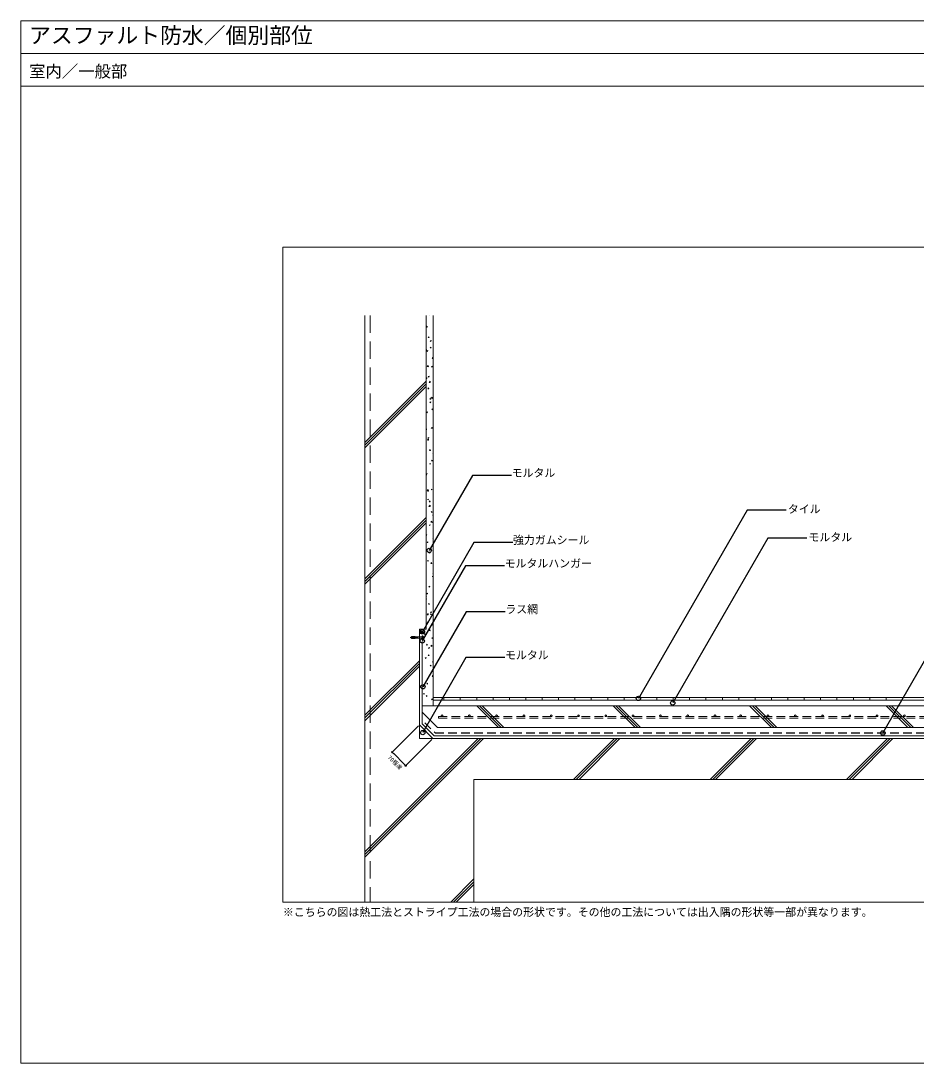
# Model space of a CAD drawing. Units: millimetres, scale not verified. Extents: x -2760 to 2760, y -1910 to 1910.
# Drawn here: x -2760 to 520, y -1910 to 1910 of the extents above; entities that cross this region are included whole.
import ezdxf
from ezdxf.enums import TextEntityAlignment as Align

# ---------------------------------------------------------------- set-up
doc = ezdxf.new("R2010")
doc.units = ezdxf.units.MM
doc.header["$LTSCALE"] = 5
doc.linetypes.add('USER1', pattern=[19.05, 12.7, -6.35])
doc.linetypes.add('USER2', pattern=[9.525, 6.35, -3.175])
for name, color, linetype, lineweight in [('0-0_0', 7, 'Continuous', 25), ('0-1_HATCH', 9, 'Continuous', 18), ('0-2_KUTAI', 3, 'Continuous', 18), ('0-3_SIAGE', 4, 'Continuous', 18), ('0-4_KANAMONO_SCREW', 1, 'Continuous', 18), ('0-5_sunpo', 7, 'Continuous', 18), ('0-7_WAKU', 7, 'Continuous', 18), ('0-8_BOUSUI', 4, 'Continuous', 18), ('0-9_KUTAI', 7, 'Continuous', 18), ('0-A_TENSEN', 4, 'USER2', 18), ('0-B_MOJI', 7, 'Continuous', 25)]:
    doc.layers.add(name, color=color, linetype=linetype, lineweight=lineweight)
doc.layers.add('0-C_KANAMONO', color=4, linetype='USER2')
doc.styles.add('ＭＳ ゴシック', font='')
doc.styles.get('ＭＳ ゴシック').set_extended_font_data('MS Gothic')

# ---------------------------------------------------------------- blocks, each defined once
blk = doc.blocks.new('_DOT')
at = {"layer": '0-0_0'}
for p, q in [((-0.5, 0), (-1, 0)), ((0.25, 0), (-0.25, 0))]:
    blk.add_line(p, q, dxfattribs=at)
blk.add_circle((0, 0), 0.25, dxfattribs=at)

msp = doc.modelspace()

# ---------------------------------------------------------------- linework, layer by layer
at = {"layer": '0-0_0', "lineweight": 18}
msp.add_line((-2760.067, 1789.974), (2759.933, 1789.974), dxfattribs=at)
msp.add_lwpolyline([(1799.933, -1320.026), (-1800.067, -1320.026), (-1800.067, 1079.974), (1799.933, 1079.974)], close=True, dxfattribs=at)
at = {"layer": '0-1_HATCH'}
for p, q in [((-1264.47, 829.974), (-1263.792, 829.516)), ((-1263.791, 829.516), (-1263.637, 829.974)), ((-1274.337, 787.669), (-1271.888, 790.588)), ((-1274.337, 787.669), (-1271.301, 787.404)), ((-1271.285, 787.407), (-1271.872, 790.591)), ((-1267.288, 749.458), (-1264.839, 752.377)), ((-1267.288, 749.458), (-1264.252, 749.192)), ((-1264.236, 749.195), (-1264.823, 752.38)), ((-1260.717, 737.092), (-1258.19, 735.388)), ((-1260.714, 737.098), (-1257.157, 738.463)), ((-1258.189, 735.388), (-1257.159, 738.457)), ((-1275.067, 703.846), (-1273.974, 704.985)), ((-1275.067, 700.411), (-1273.409, 700.154)), ((-1273.408, 700.161), (-1273.969, 704.986)), ((-1273.077, 700.255), (-1270.55, 698.55)), ((-1273.075, 700.26), (-1269.518, 701.626)), ((-1270.549, 698.55), (-1269.519, 701.62)), ((-1260.24, 711.247), (-1257.791, 714.165)), ((-1260.24, 711.247), (-1257.203, 710.981)), ((-1257.187, 710.984), (-1257.775, 714.168)), ((-1253.191, 673.035), (-1250.742, 675.954)), ((-1253.191, 673.035), (-1250.155, 672.77)), ((-1250.139, 672.772), (-1250.726, 675.957)), ((-1271.195, 642.968), (-1267.239, 647.091)), ((-1271.192, 642.961), (-1266.674, 642.26)), ((-1266.673, 642.267), (-1267.234, 647.092)), ((-1255.115, 642.964), (-1252.588, 641.26)), ((-1255.112, 642.97), (-1251.555, 644.335)), ((-1252.587, 641.259), (-1251.557, 644.329)), ((-1500.067, 364.974), (-1275.067, 589.974)), ((-1500.067, 354.974), (-1275.067, 579.974)), ((-1275.067, 600.353), (-1273.082, 602.719)), ((-1275.067, 599.76), (-1272.494, 599.535)), ((-1272.479, 599.538), (-1273.066, 602.722)), ((-1267.475, 606.126), (-1264.948, 604.422)), ((-1267.473, 606.132), (-1263.916, 607.497)), ((-1264.947, 604.422), (-1263.917, 607.492)), ((-1264.46, 585.074), (-1260.504, 589.198)), ((-1264.457, 585.068), (-1259.939, 584.367)), ((-1259.938, 584.374), (-1260.5, 589.198)), ((-1500.067, 344.974), (-1275.067, 569.974)), ((-1268.482, 561.589), (-1266.033, 564.508)), ((-1268.482, 561.589), (-1265.446, 561.323)), ((-1265.43, 561.326), (-1266.017, 564.51)), ((-1261.873, 511.998), (-1259.346, 510.294)), ((-1261.87, 512.004), (-1258.314, 513.369)), ((-1261.433, 523.378), (-1258.984, 526.296)), ((-1261.433, 523.378), (-1258.397, 523.112)), ((-1259.345, 510.294), (-1258.315, 513.363)), ((-1258.381, 523.115), (-1258.969, 526.299)), ((-1257.725, 527.18), (-1253.769, 531.304)), ((-1257.722, 527.174), (-1253.204, 526.473)), ((-1253.203, 526.48), (-1253.765, 531.305)), ((-1274.233, 475.161), (-1271.706, 473.456)), ((-1274.231, 475.166), (-1270.674, 476.531)), ((-1271.706, 473.456), (-1270.676, 476.526)), ((-1254.385, 485.166), (-1251.936, 488.085)), ((-1254.385, 485.166), (-1251.348, 484.901)), ((-1251.333, 484.903), (-1251.92, 488.088)), ((-1250.99, 469.287), (-1250.067, 470.249)), ((-1250.987, 469.28), (-1250.067, 469.138)), ((-1275.067, 413.906), (-1274.275, 414.85)), ((-1275.067, 411.786), (-1273.688, 411.666)), ((-1273.672, 411.668), (-1274.26, 414.853)), ((-1268.629, 381.038), (-1265.072, 382.403)), ((-1266.104, 379.328), (-1265.074, 382.398)), ((-1256.271, 417.87), (-1253.744, 416.166)), ((-1256.268, 417.875), (-1252.711, 419.241)), ((-1253.743, 416.165), (-1252.713, 419.235)), ((-1269.675, 373.72), (-1267.226, 376.639)), ((-1269.675, 373.72), (-1266.639, 373.454)), ((-1268.631, 381.032), (-1266.104, 379.328)), ((-1266.624, 373.457), (-1267.211, 376.641)), ((-1262.627, 335.509), (-1260.178, 338.427)), ((-1262.627, 335.509), (-1259.59, 335.243)), ((-1259.575, 335.246), (-1260.163, 338.43)), ((-1250.669, 323.742), (-1250.067, 323.336)), ((-1250.666, 323.747), (-1250.067, 323.977)), ((-1263.029, 286.904), (-1260.502, 285.2)), ((-1263.027, 286.909), (-1259.47, 288.275)), ((-1260.502, 285.2), (-1259.472, 288.269)), ((-1255.578, 297.297), (-1253.129, 300.216)), ((-1255.578, 297.297), (-1252.542, 297.031)), ((-1252.527, 297.034), (-1253.114, 300.219)), ((-1275.067, 250.195), (-1271.83, 251.437)), ((-1275.067, 249.455), (-1274.31, 250.244)), ((-1275.067, 249.849), (-1272.863, 248.362)), ((-1275.067, 245.618), (-1273.745, 245.414)), ((-1273.744, 245.42), (-1274.306, 250.245)), ((-1272.862, 248.362), (-1271.832, 251.432)), ((-1274.866, 223.799), (-1275.067, 224.887)), ((-1275.067, 223.813), (-1274.881, 223.797)), ((-1271.531, 188.227), (-1267.575, 192.35)), ((-1267.009, 187.526), (-1267.571, 192.351)), ((-1257.427, 192.776), (-1254.9, 191.072)), ((-1257.425, 192.781), (-1253.868, 194.147)), ((-1254.9, 191.071), (-1253.87, 194.141)), ((-1271.528, 188.221), (-1267.01, 187.52)), ((-1270.869, 185.851), (-1268.42, 188.77)), ((-1270.869, 185.851), (-1267.833, 185.585)), ((-1269.788, 155.938), (-1267.261, 154.234)), ((-1269.785, 155.943), (-1266.228, 157.309)), ((-1267.818, 185.588), (-1268.405, 188.772)), ((-1267.26, 154.234), (-1266.23, 157.304)), ((-1264.796, 130.333), (-1260.84, 134.457)), ((-1264.794, 130.327), (-1260.276, 129.626)), ((-1263.82, 147.64), (-1261.371, 150.558)), ((-1263.82, 147.639), (-1260.784, 147.374)), ((-1260.769, 147.377), (-1261.357, 150.561)), ((-1260.275, 129.633), (-1260.836, 134.457)), ((-1500.067, -135.026), (-1275.067, 89.974)), ((-1500.067, -145.026), (-1275.067, 79.974)), ((-1258.061, 72.439), (-1254.105, 76.563)), ((-1256.772, 109.428), (-1254.323, 112.347)), ((-1256.772, 109.428), (-1253.735, 109.162)), ((-1253.721, 109.165), (-1254.308, 112.349)), ((-1253.54, 71.739), (-1254.101, 76.563)), ((-1251.825, 98.648), (-1250.067, 97.462)), ((-1251.823, 98.653), (-1250.067, 99.327)), ((-1500.067, -155.026), (-1275.067, 69.974)), ((-1264.185, 61.81), (-1261.659, 60.106)), ((-1264.183, 61.815), (-1260.626, 63.181)), ((-1261.658, 60.105), (-1260.628, 63.175)), ((-1258.059, 72.433), (-1253.541, 71.733)), ((-1275.067, 25.544), (-1272.987, 26.343)), ((-1275.067, 23.975), (-1274.019, 23.268)), ((-1274.018, 23.268), (-1272.988, 26.338)), ((-1272.062, -2.018), (-1269.613, 0.901)), ((-1269.012, -2.281), (-1269.599, 0.903)), ((-1251.326, 14.546), (-1250.067, 15.858)), ((-1251.324, 14.54), (-1250.067, 14.345)), ((-1272.062, -2.018), (-1269.026, -2.284)), ((-1265.014, -40.229), (-1262.565, -37.311)), ((-1261.963, -40.493), (-1262.551, -37.308)), ((-1258.583, -32.318), (-1256.056, -34.023)), ((-1258.581, -32.313), (-1255.024, -30.948)), ((-1256.056, -34.023), (-1255.026, -30.953)), ((-1270.944, -69.156), (-1268.417, -70.86)), ((-1270.942, -69.151), (-1267.385, -67.785)), ((-1268.416, -70.86), (-1267.386, -67.791)), ((-1265.014, -40.23), (-1261.977, -40.495)), ((-1257.965, -78.441), (-1255.516, -75.522)), ((-1254.915, -78.704), (-1255.502, -75.52)), ((-1257.965, -78.441), (-1254.929, -78.707)), ((-1252.981, -126.446), (-1250.454, -128.151)), ((-1252.979, -126.441), (-1250.067, -125.324)), ((-1250.916, -116.652), (-1250.067, -115.64)), ((-1250.916, -116.652), (-1250.067, -116.727)), ((-1250.454, -128.151), (-1250.067, -126.998)), ((-1273.256, -189.887), (-1270.807, -186.968)), ((-1273.256, -189.887), (-1270.22, -190.153)), ((-1270.206, -190.15), (-1270.793, -186.966)), ((-1265.342, -163.284), (-1262.815, -164.988)), ((-1265.339, -163.279), (-1261.783, -161.914)), ((-1262.814, -164.989), (-1261.784, -161.919)), ((-1275.067, -199.106), (-1274.143, -198.751)), ((-1275.067, -201.506), (-1274.145, -198.756)), ((-1275.067, -204.936), (-1274.646, -204.497)), ((-1275.067, -209.174), (-1274.082, -209.327)), ((-1274.081, -209.321), (-1274.642, -204.497)), ((-1266.207, -228.098), (-1263.758, -225.18)), ((-1266.207, -228.099), (-1263.171, -228.364)), ((-1263.157, -228.362), (-1263.745, -225.177)), ((-1271.867, -266.514), (-1267.911, -262.391)), ((-1271.865, -266.52), (-1267.347, -267.221)), ((-1267.346, -267.215), (-1267.907, -262.39)), ((-1259.74, -257.412), (-1257.213, -259.117)), ((-1259.737, -257.407), (-1256.181, -256.042)), ((-1259.159, -266.31), (-1256.71, -263.391)), ((-1259.159, -266.31), (-1256.122, -266.576)), ((-1257.212, -259.117), (-1256.182, -256.047)), ((-1256.109, -266.573), (-1256.696, -263.389)), ((-1272.1, -294.25), (-1269.573, -295.954)), ((-1272.098, -294.245), (-1268.541, -292.88)), ((-1269.573, -295.954), (-1268.543, -292.885)), ((-1252.11, -304.521), (-1250.067, -302.087)), ((-1252.11, -304.521), (-1250.067, -304.7)), ((-1300.067, -326.046), (-1299.067, -325.046)), ((-1300.067, -330.536), (-1295.063, -325.532)), ((-1291.087, -335.026), (-1300.067, -326.046)), ((-1300.067, -335.026), (-1291.559, -326.519)), ((-1295.577, -335.026), (-1300.067, -330.536)), ((-1286.597, -335.026), (-1296.313, -325.31)), ((-1295.577, -335.026), (-1288.443, -327.893)), ((-1291.087, -335.026), (-1285.657, -329.597)), ((-1282.107, -335.026), (-1289.982, -327.151)), ((-1286.597, -335.026), (-1283.171, -331.6)), ((-1283.973, -330.896), (-1280.901, -329.717)), ((-1282.107, -335.026), (-1280.971, -333.891)), ((-1282, -332.747), (-1281.934, -332.792)), ((-1281.933, -332.792), (-1280.903, -329.722)), ((-1281.498, -339.545), (-1279.049, -336.626)), ((-1281.498, -339.545), (-1278.462, -339.811)), ((-1278.448, -339.808), (-1279.036, -336.624)), ((-1265.132, -324.408), (-1261.176, -320.284)), ((-1265.13, -324.414), (-1260.612, -325.114)), ((-1260.611, -325.108), (-1261.172, -320.284)), ((-1274.449, -377.756), (-1272, -374.838)), ((-1274.449, -377.756), (-1271.413, -378.022)), ((-1271.4, -378.019), (-1271.987, -374.835)), ((-1258.397, -382.302), (-1254.441, -378.178)), ((-1253.876, -383.002), (-1254.437, -378.178)), ((-1254.138, -351.54), (-1251.611, -353.245)), ((-1254.135, -351.536), (-1250.578, -350.17)), ((-1251.61, -353.245), (-1250.58, -350.175)), ((-1267.401, -415.968), (-1264.952, -413.049)), ((-1267.401, -415.968), (-1264.364, -416.233)), ((-1266.498, -388.378), (-1263.971, -390.082)), ((-1266.496, -388.373), (-1262.939, -387.008)), ((-1264.351, -416.231), (-1264.939, -413.047)), ((-1263.971, -390.083), (-1262.94, -387.013)), ((-1258.395, -382.307), (-1253.877, -383.008)), ((-1500.067, -635.026), (-1300.067, -435.026)), ((-1500.067, -645.026), (-1300.067, -445.026)), ((-1500.067, -655.026), (-1300.067, -455.026)), ((-1278.858, -425.216), (-1276.332, -426.92)), ((-1278.856, -425.211), (-1275.299, -423.845)), ((-1276.331, -426.92), (-1275.301, -423.85)), ((-1260.352, -454.179), (-1257.903, -451.26)), ((-1260.352, -454.179), (-1257.316, -454.445)), ((-1257.303, -454.442), (-1257.89, -451.258)), ((-1251.662, -440.195), (-1250.067, -438.533)), ((-1251.66, -440.201), (-1250.067, -440.448)), ((-1260.896, -482.506), (-1258.369, -484.211)), ((-1260.894, -482.501), (-1257.337, -481.136)), ((-1258.368, -484.211), (-1257.338, -481.141)), ((-1253.303, -492.39), (-1250.854, -489.472)), ((-1253.303, -492.39), (-1250.267, -492.656)), ((-1250.254, -492.654), (-1250.841, -489.469)), ((-1282.692, -527.414), (-1280.243, -524.495)), ((-1282.692, -527.414), (-1279.655, -527.68)), ((-1279.642, -527.677), (-1280.23, -524.493)), ((-1273.256, -519.344), (-1270.729, -521.048)), ((-1273.254, -519.339), (-1269.697, -517.974)), ((-1270.729, -521.048), (-1269.699, -517.979)), ((-1285.617, -556.181), (-1283.09, -557.886)), ((-1285.615, -556.177), (-1282.058, -554.811)), ((-1283.089, -557.886), (-1282.059, -554.816)), ((-1275.643, -565.625), (-1273.194, -562.707)), ((-1275.643, -565.625), (-1272.607, -565.891)), ((-1272.594, -565.889), (-1273.181, -562.704)), ((-1255.294, -576.634), (-1252.767, -578.339)), ((-1255.292, -576.63), (-1251.735, -575.264)), ((-1252.766, -578.339), (-1251.736, -575.269)), ((-1090.067, -600.026), (-1010.067, -680.026)), ((-1080.067, -600.026), (-1000.067, -680.026)), ((-1070.067, -600.026), (-990.067, -680.026)), ((-590.067, -600.026), (-510.067, -680.026)), ((-580.067, -600.026), (-500.067, -680.026)), ((-570.067, -600.026), (-490.067, -680.026)), ((-90.067, -600.026), (-10.067, -680.026)), ((-80.067, -600.026), (-0.067, -680.026)), ((-70.067, -600.026), (9.933, -680.026)), ((409.933, -600.026), (489.933, -680.026)), ((419.933, -600.026), (499.933, -680.026)), ((429.933, -600.026), (509.933, -680.026)), ((-1500.067, -1135.026), (-1085.067, -720.026)), ((-1500.067, -1145.026), (-1075.067, -720.026)), ((-1500.067, -1155.026), (-1065.067, -720.026)), ((-735.067, -870.026), (-585.067, -720.026)), ((-725.067, -870.026), (-575.067, -720.026)), ((-715.067, -870.026), (-565.067, -720.026)), ((-235.067, -870.026), (-85.067, -720.026)), ((-225.067, -870.026), (-75.067, -720.026)), ((-215.067, -870.026), (-65.067, -720.026)), ((264.933, -870.026), (414.933, -720.026)), ((274.933, -870.026), (424.933, -720.026)), ((284.933, -870.026), (434.933, -720.026)), ((-1185.067, -1320.026), (-1100.067, -1235.026)), ((-1175.067, -1320.026), (-1100.067, -1245.026)), ((-1165.067, -1320.026), (-1100.067, -1255.026))]:
    msp.add_line(p, q, dxfattribs=at)
at = {"layer": '0-2_KUTAI'}
msp.add_line((-1500.067, 829.974), (-1500.067, -1320.026), dxfattribs=at)
at = {"layer": '0-2_KUTAI', "linetype": 'USER1'}
msp.add_line((-1480.067, 829.974), (-1480.067, -1320.026), dxfattribs=at)
at = {"layer": '0-2_KUTAI'}
for points in [[(1799.933, -720.026), (-1300.067, -720.026), (-1300.067, -320.026)], [(1799.933, -870.026), (-1100.067, -870.026), (-1100.067, -1320.026)]]:
    msp.add_lwpolyline(points, dxfattribs=at)
at = {"layer": '0-3_SIAGE'}
for p, q in [((1799.933, -570.026), (-1250.067, -570.026)), ((-1210.067, -580.026), (-1210.067, -570.026)), ((-1150.067, -580.026), (-1150.067, -570.026)), ((-1090.067, -580.026), (-1090.067, -570.026)), ((-1030.067, -580.026), (-1030.067, -570.026)), ((-970.067, -580.026), (-970.067, -570.026)), ((-910.067, -580.026), (-910.067, -570.026)), ((-850.067, -580.026), (-850.067, -570.026)), ((-790.067, -580.026), (-790.067, -570.026)), ((-730.067, -580.026), (-730.067, -570.026)), ((-670.067, -580.026), (-670.067, -570.026)), ((-610.067, -580.026), (-610.067, -570.026)), ((-550.067, -580.026), (-550.067, -570.026)), ((-490.067, -580.026), (-490.067, -570.026)), ((-430.067, -580.026), (-430.067, -570.026)), ((-370.067, -580.026), (-370.067, -570.026)), ((-310.067, -580.026), (-310.067, -570.026)), ((-250.067, -580.026), (-250.067, -570.026)), ((-190.067, -580.026), (-190.067, -570.026)), ((-130.067, -580.026), (-130.067, -570.026)), ((-70.067, -580.026), (-70.067, -570.026)), ((-10.067, -580.026), (-10.067, -570.026)), ((49.933, -580.026), (49.933, -570.026)), ((109.933, -580.026), (109.933, -570.026)), ((169.933, -580.026), (169.933, -570.026)), ((229.933, -580.026), (229.933, -570.026)), ((289.933, -580.026), (289.933, -570.026)), ((349.933, -580.026), (349.933, -570.026)), ((409.933, -580.026), (409.933, -570.026)), ((469.933, -580.026), (469.933, -570.026)), ((1799.933, -580.026), (-1250.067, -580.026))]:
    msp.add_line(p, q, dxfattribs=at)
at = {"layer": '0-4_KANAMONO_SCREW'}
for p, q in [((-1329.467, -348.083), (-1332.971, -349.535)), ((-1329.467, -351.91), (-1332.971, -350.459)), ((-1330.184, -348.38), (-1329.467, -351.248)), ((-1329.467, -346.997), (-1328.089, -346.307)), ((-1329.467, -348.997), (-1329.467, -346.997)), ((-1312.467, -349.747), (-1329.467, -348.997)), ((-1312.467, -350.247), (-1329.467, -350.997)), ((-1329.467, -350.997), (-1329.467, -352.997)), ((-1329.467, -352.997), (-1328.089, -353.686)), ((-1328.519, -349.038), (-1328.046, -350.934)), ((-1315.964, -346.842), (-1328.089, -346.307)), ((-1315.964, -353.151), (-1328.089, -353.686)), ((-1327.003, -349.105), (-1326.562, -350.868)), ((-1325.486, -349.172), (-1325.078, -350.803)), ((-1323.969, -349.239), (-1323.595, -350.738)), ((-1322.453, -349.306), (-1322.111, -350.672)), ((-1320.936, -349.373), (-1320.627, -350.607)), ((-1319.419, -349.44), (-1319.144, -350.541)), ((-1317.902, -349.507), (-1317.66, -350.476)), ((-1316.386, -349.574), (-1316.177, -350.41)), ((-1315.975, -347.092), (-1315.964, -346.842)), ((-1312.478, -347.246), (-1315.975, -347.092)), ((-1312.478, -352.747), (-1315.975, -352.901)), ((-1315.975, -352.901), (-1315.964, -353.151)), ((-1315.725, -347.103), (-1315.714, -346.853)), ((-1315.725, -352.89), (-1315.714, -353.14)), ((-1312.717, -346.986), (-1315.714, -346.853)), ((-1312.717, -353.008), (-1315.714, -353.14)), ((-1314.869, -349.641), (-1314.693, -350.345)), ((-1313.352, -349.708), (-1313.209, -350.279)), ((-1312.728, -347.235), (-1312.717, -346.986)), ((-1312.728, -352.758), (-1312.717, -353.008)), ((-1312.478, -347.246), (-1312.467, -346.997)), ((-1312.478, -352.747), (-1312.467, -352.997)), ((-1290.467, -346.997), (-1312.467, -346.997)), ((-1312.467, -349.747), (-1312.467, -350.247)), ((-1290.467, -352.997), (-1312.467, -352.997)), ((-1310.467, -346.997), (-1310.467, -352.997)), ((-1307.467, -346.997), (-1307.467, -352.997)), ((-1289.467, -344.497), (-1289.467, -345.997)), ((-1289.467, -344.497), (-1287.467, -344.497)), ((-1289.467, -345.997), (-1289.467, -353.997)), ((-1289.467, -353.997), (-1289.467, -355.497)), ((-1287.467, -355.497), (-1289.467, -355.497)), ((-1287.467, -344.497), (-1287.467, -355.497)), ((-1286.967, -345.747), (-1287.467, -345.747)), ((-1287.467, -354.247), (-1286.967, -354.247)), ((-1286.967, -345.747), (-1286.717, -346.997)), ((-1286.717, -352.997), (-1286.717, -346.997))]:
    msp.add_line(p, q, dxfattribs=at)
msp.add_lwpolyline([(-1286.717, -352.997), (-1286.967, -354.247), (-1286.967, -345.747)], dxfattribs=at)
for centre, radius, start, end in [((-1332.78, -349.997), 0.5, 112.5, 247.5), ((-1290.467, -345.997), 1, 270, 0), ((-1290.467, -353.997), 1, 0, 90)]:
    msp.add_arc(centre, radius, start, end, dxfattribs=at)
at = {"layer": '0-5_sunpo'}
for p, q in [((-1303.603, -674.064), (-1399.646, -770.108)), ((-1254.105, -723.562), (-1350.149, -819.605)), ((-1355.805, -813.948), (-1393.989, -775.765))]:
    msp.add_line(p, q, dxfattribs=at)
at = {"layer": '0-7_WAKU', "color": 4}
for points in [[(-2760.067, -1910.026), (2759.933, -1910.026), (2759.933, 1909.974), (-2760.067, 1909.974)], [(2759.933, 1669.974), (-2760.067, 1669.974), (-2760.067, 1909.974), (2759.933, 1909.974)]]:
    msp.add_lwpolyline(points, close=True, dxfattribs=at)
at = {"layer": '0-8_BOUSUI'}
msp.add_line((-1290.067, -335.026), (-1300.067, -335.026), dxfattribs=at)
msp.add_lwpolyline([(-1290.067, -365.026), (-1290.067, -666.387), (-1246.427, -710.026), (1799.933, -710.026)], dxfattribs=at)
msp.add_arc((-1300.067, -350.026), 25, 36.8699, 90, dxfattribs=at)
at = {"layer": '0-9_KUTAI'}
for p, q in [((-1250.067, -600.026), (-1250.067, 829.974)), ((-1290.067, -600.026), (1799.933, -600.026)), ((-1250.57, -720.026), (-1300.067, -670.529))]:
    msp.add_line(p, q, dxfattribs=at)
for points in [[(-1300.067, -320.026), (-1275.067, -320.026), (-1275.067, 829.974)], [(-1290.067, -623.96), (-1234.001, -680.026), (1799.933, -680.026)]]:
    msp.add_lwpolyline(points, dxfattribs=at)
at = {"layer": '0-A_TENSEN'}
for p, q in [((-1230.067, -640.026), (1799.933, -640.026)), ((-1230.067, -640.026), (-1230.067, -646.026)), ((-1230.067, -646.026), (1799.933, -646.026))]:
    msp.add_line(p, q, dxfattribs=at)
for centre in [(-1216.991, -637.026), (-1116.991, -637.026), (-1016.991, -637.026), (-916.991, -637.026), (-816.991, -637.026), (-716.991, -637.026), (-616.991, -637.026), (-516.991, -637.026), (-416.991, -637.026), (-316.991, -637.026), (-216.991, -637.026), (-122.991, -637.026), (-22.991, -637.026), (77.009, -637.026), (177.009, -637.026), (277.009, -637.026), (377.009, -637.026), (477.009, -637.026)]:
    msp.add_circle(centre, 3, dxfattribs=at)
at = {"layer": '0-B_MOJI'}
for points in [[(-962.401, 243.998), (-1105.147, 243.998), (-1263.724, -30.666)], [(43.853, 117.04), (-98.893, 117.04), (-497.368, -573.14)], [(119.392, 13.915), (-23.354, 13.915), (-371.829, -589.662)], [(-957.563, -2.101), (-1100.309, -2.101), (-1288.887, -328.727)], [(-988.144, -87.784), (-1130.89, -87.784), (-1289.467, -362.448)], [(-985.493, -255.96), (-1128.239, -255.96), (-1286.816, -530.624)], [(774.248, -295.459), (631.502, -295.459), (397.925, -700.026)], [(-986.569, -423.911), (-1129.315, -423.911), (-1287.892, -698.575)]]:
    msp.add_lwpolyline(points, dxfattribs=at)
for centre in [(-1263.724, -30.666), (-1288.887, -328.727), (-1289.467, -362.448), (-1286.816, -530.624), (-497.368, -573.14), (-371.829, -589.662), (-1287.892, -698.575), (397.925, -700.026)]:
    msp.add_circle(centre, 8, dxfattribs=at)
at = {"layer": '0-C_KANAMONO'}
for p, q in [((-1287.24, -353.107), (-1289.467, -355.334)), ((-1289.467, -356.182), (-1286.816, -353.531))]:
    msp.add_line(p, q, dxfattribs=at)
for points in [[(-1285.366, -351.021), (-1284.292, -347.013), (-1284.872, -346.857), (-1285.946, -350.865)], [(-1280.067, -662.245), (-1242.285, -700.026), (1799.933, -700.026)]]:
    msp.add_lwpolyline(points, dxfattribs=at)
for radius in [5, 5.6]:
    msp.add_arc((-1290.776, -349.571), radius, 315, 345, dxfattribs=at)

# ---------------------------------------------------------------- block references
at = {"layer": '0-5_sunpo', "xscale": 8, "yscale": 8}
for p, rotation in [((-1399.646, -770.108), 135), ((-1350.149, -819.605), 315)]:
    msp.add_blockref('_DOT', p, dxfattribs=dict(at, rotation=rotation))

# ---------------------------------------------------------------- texts
at = {"layer": '0-5_sunpo', "style": 'ＭＳ ゴシック'}
msp.add_text('70程度', height=14.66, rotation=315, dxfattribs=at).set_placement((-1419.971, -794.026), align=Align.BOTTOM_LEFT)
at = {"layer": '0-7_WAKU', "style": 'ＭＳ ゴシック'}
for s, height, p in [('アスファルト防水／個別部位', 58.65, (-2730.067, 1809.974)), ('室内／一般部', 43.99, (-2730.067, 1689.974))]:
    msp.add_text(s, height=height, dxfattribs=at).set_placement(p, align=Align.BOTTOM_LEFT)
at = {"layer": '0-B_MOJI', "style": 'ＭＳ ゴシック'}
for s, p in [('モルタル', (-962.057, 229.655)), ('タイル', (49.853, 97.04)), ('強力ガムシール', (-957.22, -16.444)), ('モルタル', (125.392, -6.085)), ('モルタルハンガー', (-987.801, -102.128)), ('ラス網', (-985.149, -270.303)), ('モルタル', (-986.226, -438.254)), ('※こちらの図は熱工法とストライプ工法の場合の形状です。その他の工法については出入隅の形状等一部が異なります。', (-1800.067, -1380.026))]:
    msp.add_text(s, height=29.33, dxfattribs=at).set_placement(p, align=Align.BOTTOM_LEFT)

doc.saveas('drawing.dxf')
